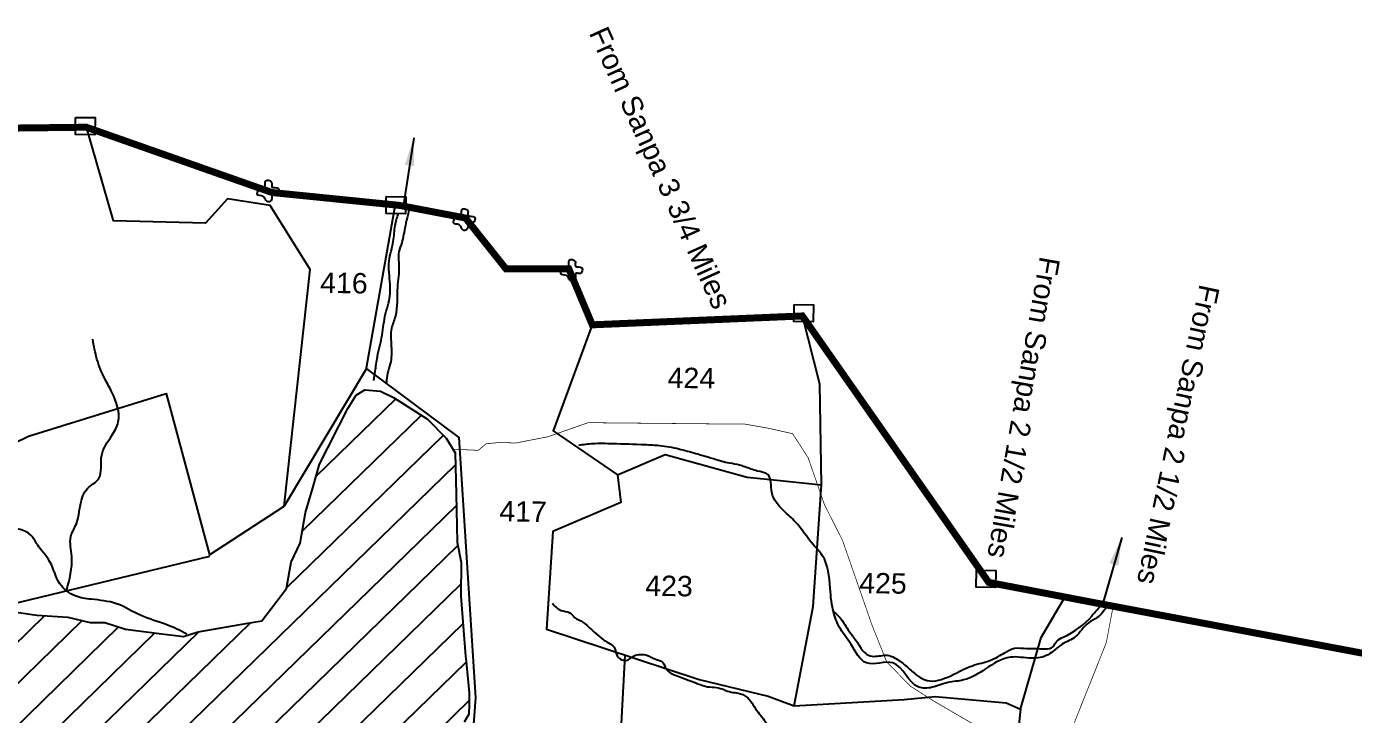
# Model space of a CAD drawing. Header units: feet. Extents: x 751091 to 766702, y 1607162 to 1618807.
# Drawn here: x 760583 to 762484, y 1613472 to 1614457 of the extents above; entities that cross this region are included whole.
import ezdxf
from ezdxf.enums import TextEntityAlignment as Align

# ---------------------------------------------------------------- set-up
doc = ezdxf.new("R2010")
doc.units = ezdxf.units.FT
doc.header["$LTSCALE"] = 15
doc.header["$MEASUREMENT"] = 0
doc.linetypes.add('HIDDEN2', pattern=[0.1875, 0.125, -0.0625])
for name, color, linetype in [('PLOT', 7, 'Continuous'), ('PLOT NO', 7, 'Continuous'), ('ROADS', 6, 'Continuous'), ('TANKS-STREAM', 4, 'Continuous'), ('VILLAGE STONES', 240, 'Continuous')]:
    doc.layers.add(name, color=color, linetype=linetype)
doc.layers.add('VILLAGE BOUNDRY', color=5, linetype='HIDDEN2', lineweight=100)
doc.styles.get("Standard").update_dxf_attribs({"font": 'arial.ttf'})
doc.dimstyles.get("Standard").update_dxf_attribs({"dimtxt": 0.18, "dimasz": 40, "dimexe": 0.18, "dimexo": 0.0625, "dimgap": 0.09, "dimtad": 0, "dimtih": 1, "dimtoh": 1, "dimdec": 4, "dimzin": 0, "dimdsep": 46, "dimtxsty": 'Standard', "dimcen": 0.09, "dimadec": 0, "dimazin": 0, "dimtfac": 1, "dimtdec": 4, "dimtofl": 0, "dimtmove": 0, "dimatfit": 3, "dimfxl": 1, "dimtolj": 1, "dimtzin": 0, "dimarcsym": 0})

msp = doc.modelspace()

# ---------------------------------------------------------------- hatches: boundary and pattern name
at = {"layer": 'TANKS-STREAM'}
h = msp.add_hatch(dxfattribs=at)
h.set_pattern_fill('ANSI31', color=256, scale=340.709439, angle=-0.804)
h.set_pattern_definition([(44.195984, (-2315.616, 53486.583), (-29.6892012, 30.5343575), [])])
edge = h.paths.add_edge_path()
edge.add_line((760807.9, 1613583.5), (760772.8, 1613587.8))
edge.add_line((760772.8, 1613587.8), (760724.6, 1613593.8))
edge.add_line((760724.6, 1613593.8), (760694.9, 1613603.4))
edge.add_line((760694.9, 1613603.4), (760674.1, 1613603.5))
edge.add_line((760674.1, 1613603.5), (760642.2, 1613611.3))
edge.add_line((760642.2, 1613611.3), (760597.5, 1613614.2))
edge.add_line((760597.5, 1613614.2), (760551.9, 1613620.7))
edge.add_line((760551.9, 1613620.7), (760519.2, 1613612.6))
edge.add_line((760519.2, 1613612.6), (760523, 1613597.6))
edge.add_line((760523, 1613597.6), (760523.8, 1613534.1))
edge.add_spline(control_points=[(760523.8, 1613534.1), (760527.6, 1613524.9), (760531.3, 1613509.2), (760534, 1613486.6), (760527.5, 1613477.1), (760524.5, 1613473.4)], knot_values=[5.172846, 5.172846, 5.172846, 5.172846, 35.914984, 56.639029, 70.881372, 70.881372, 70.881372, 70.881372], degree=3, periodic=0)
edge.add_line((760524.5, 1613473.4), (760524.6, 1613470.1))
edge.add_spline(control_points=[(760526.8, 1613470.5), (760525.1, 1613470.2), (760523.4, 1613469.9), (760521.8, 1613469.5)], knot_values=[1892.801977, 1892.801977, 1892.801977, 1892.801977, 1898.038453, 1898.038453, 1898.038453, 1898.038453], degree=3, periodic=0)
edge.add_line((760521.8, 1613469.5), (760525.7, 1613455.4))
edge.add_line((760525.7, 1613455.4), (760531.5, 1613433.9))
edge.add_line((760531.5, 1613433.9), (760527.2, 1613420.2))
edge.add_line((760527.2, 1613420.2), (760531.2, 1613388.9))
edge.add_line((760531.2, 1613388.9), (760535.3, 1613357.7))
edge.add_line((760535.3, 1613357.7), (760541, 1613313.3))
edge.add_line((760541, 1613313.3), (760536.1, 1613277.2))
edge.add_line((760536.1, 1613277.2), (760535.3, 1613233.9))
edge.add_line((760535.3, 1613233.9), (760540.4, 1613199.9))
edge.add_line((760540.4, 1613199.9), (760535.6, 1613187.6))
edge.add_line((760535.6, 1613187.6), (760534.6, 1613171.4))
edge.add_line((760534.6, 1613171.4), (760549.9, 1613162.5))
edge.add_line((760549.9, 1613162.5), (760591, 1613138.7))
edge.add_line((760591, 1613138.7), (760608.1, 1613101.6))
edge.add_line((760608.1, 1613101.6), (760636.2, 1613068.3))
edge.add_line((760636.2, 1613068.3), (760647.5, 1613035.7))
edge.add_line((760647.5, 1613035.7), (760670.7, 1613013.5))
edge.add_line((760670.7, 1613013.5), (760685.3, 1612987.2))
edge.add_line((760685.3, 1612987.2), (760722.8, 1612962.7))
edge.add_line((760722.8, 1612962.7), (760740.1, 1612955.8))
edge.add_line((760740.1, 1612955.8), (760775.1, 1612953.1))
edge.add_line((760775.1, 1612953.1), (760796.9, 1612951.3))
edge.add_line((760796.9, 1612951.3), (760826.5, 1612949))
edge.add_line((760826.5, 1612949), (760859.1, 1612946.4))
edge.add_line((760859.1, 1612946.4), (760887.8, 1612944.1))
edge.add_line((760887.8, 1612944.1), (760954.2, 1612945.1))
edge.add_line((760954.2, 1612945.1), (760966.2, 1612951.6))
edge.add_line((760966.2, 1612951.6), (760988.6, 1612975.2))
edge.add_line((760988.6, 1612975.2), (761011.4, 1612984.2))
edge.add_line((761011.4, 1612984.2), (761035.2, 1613007.1))
edge.add_line((761035.2, 1613007.1), (761049.9, 1613015.3))
edge.add_line((761049.9, 1613015.3), (761074.9, 1613029.3))
edge.add_line((761074.9, 1613029.3), (761098.6, 1613049.1))
edge.add_line((761098.6, 1613049.1), (761133.4, 1613066.4))
edge.add_line((761133.4, 1613066.4), (761154.5, 1613087.7))
edge.add_line((761154.5, 1613087.7), (761172.7, 1613094.7))
edge.add_line((761172.7, 1613094.7), (761206, 1613121.2))
edge.add_line((761206, 1613121.2), (761203.5, 1613151.6))
edge.add_line((761203.5, 1613151.6), (761190.1, 1613158.9))
edge.add_line((761190.1, 1613158.9), (761170.8, 1613200.7))
edge.add_line((761170.8, 1613200.7), (761170.2, 1613242.1))
edge.add_line((761170.2, 1613242.1), (761167.4, 1613314.3))
edge.add_line((761167.4, 1613314.3), (761160.1, 1613335.3))
edge.add_line((761160.1, 1613335.3), (761153.2, 1613360.7))
edge.add_line((761153.2, 1613360.7), (761162, 1613381.3))
edge.add_line((761162, 1613381.3), (761181.2, 1613424))
edge.add_line((761181.2, 1613424), (761188.8, 1613455.3))
edge.add_line((761188.8, 1613455.3), (761209.5, 1613460.8))
edge.add_line((761209.5, 1613460.8), (761216.5, 1613472.3))
edge.add_line((761216.5, 1613472.3), (761217, 1613485.8))
edge.add_line((761217, 1613485.8), (761216.9, 1613502.6))
edge.add_line((761216.9, 1613502.6), (761212.5, 1613547.6))
edge.add_line((761212.5, 1613547.6), (761211.8, 1613555.3))
edge.add_line((761211.8, 1613555.3), (761204.9, 1613641.4))
edge.add_line((761204.9, 1613641.4), (761205.5, 1613689.5))
edge.add_line((761205.5, 1613689.5), (761199.7, 1613718.6))
edge.add_line((761199.7, 1613718.6), (761198.2, 1613787.4))
edge.add_line((761198.2, 1613787.4), (761196.9, 1613846.6))
edge.add_line((761196.9, 1613846.6), (761183.7, 1613867.2))
edge.add_line((761183.7, 1613867.2), (761157, 1613894.7))
edge.add_line((761157, 1613894.7), (761129.6, 1613912.4))
edge.add_line((761129.6, 1613912.4), (761108.7, 1613925.8))
edge.add_line((761108.7, 1613925.8), (761089.8, 1613934.6))
edge.add_line((761089.8, 1613934.6), (761067.3, 1613936.5))
edge.add_line((761067.3, 1613936.5), (761054.8, 1613929.2))
edge.add_line((761054.8, 1613929.2), (761043, 1613909.7))
edge.add_line((761043, 1613909.7), (761030.1, 1613884.4))
edge.add_line((761030.1, 1613884.4), (761014.4, 1613853.4))
edge.add_line((761014.4, 1613853.4), (761002.5, 1613830))
edge.add_line((761002.5, 1613830), (760992.7, 1613796.3))
edge.add_line((760992.7, 1613796.3), (760982.4, 1613761.1))
edge.add_line((760982.4, 1613761.1), (760975, 1613717.1))
edge.add_line((760975, 1613717.1), (760962.1, 1613690))
edge.add_line((760962.1, 1613690), (760959.7, 1613676.5))
edge.add_line((760959.7, 1613676.5), (760955.3, 1613652))
edge.add_line((760955.3, 1613652), (760919.8, 1613605.9))
edge.add_line((760919.8, 1613605.9), (760899.8, 1613602.4))
edge.add_line((760899.8, 1613602.4), (760828.5, 1613590))
edge.add_line((760828.5, 1613590), (760807.9, 1613583.5))

# ---------------------------------------------------------------- linework, layer by layer
at = {"layer": 'PLOT'}
for points in [[(759862.3, 1613884.7), (760105.8, 1613693.9), (760234, 1613661.7), (760343.8, 1613752.2), (760585.6, 1613870.4), (760782.6, 1613931.2), (760844.7, 1613700.6), (760951.9, 1613770), (760989.2, 1614109.1), (760932, 1614200.6), (760870.7, 1614210.3), (760839.4, 1614175.1), (760707.2, 1614178.4), (760668.5, 1614312.6)], [(761110.7, 1614201.9), (761069.1, 1613967.6)], [(761393.2, 1614029.7), (761337, 1613878), (761429.3, 1613814.8), (761497.5, 1613844.1), (761615.2, 1613811.6), (761648.3, 1613808.1), (761721.7, 1613800.4), (761719.1, 1613944.9), (761694.1, 1614042.4)], [(760530.7, 1612942.7), (760622.5, 1612910), (760621.6, 1612957.3), (760949.1, 1612932), (761212.9, 1613112.3), (761219.8, 1613155.5), (761232.1, 1613170.3), (761193.3, 1613202.6), (761203.4, 1613294.4), (761217.5, 1613375.2), (761226.5, 1613495.6), (761202.3, 1613868.2), (761069.6, 1613967)], [(761069.6, 1613967), (760951.9, 1613770)], [(761429.3, 1613814.8), (761434, 1613775.4), (761336.8, 1613733.7), (761327.6, 1613593.8), (761411.8, 1613566.1), (761546.3, 1613521.9), (761644.9, 1613497.8), (761682.3, 1613484.2), (761709.6, 1613626.2), (761721.7, 1613800.4)], [(759773.5, 1613452.3), (759620.1, 1613320.4), (759754.4, 1613244.5), (759968.5, 1613291.6), (760137.4, 1613528.2), (760517, 1613619.4), (760845.3, 1613698.3)], [(761682.3, 1613484.2), (761839.8, 1613493.5), (761884.4, 1613497.4), (761986, 1613488.6), (762006.8, 1613479.6), (762036, 1613582.2), (762069.9, 1613640)], [(761439.6, 1613556.9), (761427.3, 1613325), (761435.2, 1613318.3), (761478.5, 1613350), (761556.8, 1613343.3), (761637.8, 1613343.4)], [(762006.8, 1613479.6), (761996.9, 1613391.3), (762007.1, 1613366.5), (762000.2, 1613309.6), (761974.4, 1613232.8), (761950.3, 1613191.1), (761993.1, 1613120.7), (762061.6, 1613096.2), (762056.8, 1613068.4), (761984.7, 1613071.8), (761904.5, 1613069.7), (761891.7, 1613110.8), (761875.3, 1613120.3), (761851.9, 1613127.9), (761861.6, 1613157.8), (761865.1, 1613189), (761844.3, 1613209.5), (761840.4, 1613222.9), (761830, 1613228.3), (761715.3, 1613219.8), (761712.9, 1613251), (761823.5, 1613279.6), (761973.2, 1613229.3)]]:
    msp.add_lwpolyline(points, dxfattribs=at)
at = {"layer": 'ROADS', "linetype": 'HIDDEN2', "ltscale": 10, "const_width": 1}
for points in [[(761193.7, 1613851.6), (761229.9, 1613850), (761241.3, 1613859.4), (761259.8, 1613861.2), (761283.6, 1613860.5), (761329.9, 1613869.5), (761387.3, 1613889.6), (761481.4, 1613888.7), (761533.3, 1613888.2), (761572.3, 1613887.8), (761612, 1613887.5), (761645.7, 1613881.6), (761680.1, 1613873.8), (761702.2, 1613839.8), (761725.8, 1613772.1), (761751.6, 1613721.2), (761793.7, 1613600.3), (761815.1, 1613546.6), (761849.6, 1613511.9), (761883.7, 1613490.2), (761955.3, 1613448.6), (761992.1, 1613427.3), (762013, 1613405.3), (762032.3, 1613309.5)], [(762021.7, 1612865.1), (762012.1, 1612886.3), (761986, 1612914.1), (761964.4, 1612918.3), (761901.2, 1612921.9), (761870.5, 1612923.7), (761890.5, 1613003.4), (761897.5, 1613031.5), (761913.3, 1613049.5), (761917, 1613079.8), (761933.7, 1613147.4), (761965, 1613184.8), (761988.8, 1613222.8), (762014.3, 1613263.5), (762035.6, 1613318.1), (762052.7, 1613382.1), (762098.2, 1613496.4), (762117.3, 1613544.1), (762129.5, 1613574.9), (762139.3, 1613626.8)]]:
    msp.add_lwpolyline(points, dxfattribs=at)
at = {"layer": 'TANKS-STREAM'}
msp.add_lwpolyline([(760551.9, 1613620.7), (760597.5, 1613614.2), (760642.2, 1613611.3), (760674.1, 1613603.5), (760694.9, 1613603.4), (760724.6, 1613593.8), (760772.8, 1613587.8), (760807.9, 1613583.5), (760828.5, 1613590), (760899.8, 1613602.4), (760919.8, 1613605.9), (760955.3, 1613652), (760959.7, 1613676.5), (760962.1, 1613690), (760975, 1613717.1), (760982.4, 1613761.1), (760992.7, 1613796.3), (761002.5, 1613830), (761014.4, 1613853.4), (761030.1, 1613884.4), (761043, 1613909.7), (761054.8, 1613929.2), (761067.3, 1613936.5), (761089.8, 1613934.6), (761108.7, 1613925.8), (761129.6, 1613912.4), (761157, 1613894.7), (761183.7, 1613867.2), (761196.9, 1613846.6), (761198.2, 1613787.4), (761199.7, 1613718.6), (761205.5, 1613689.5), (761204.9, 1613641.4), (761211.8, 1613555.3), (761212.5, 1613547.6), (761216.9, 1613502.6), (761217, 1613485.8), (761216.5, 1613472.3), (761209.5, 1613460.8)], dxfattribs=at)
for points in [[(761131.5, 1614198.1), (761124.8, 1614168.1), (761119.3, 1614144.1), (761115.7, 1614131.1), (761116.2, 1614114.4), (761114, 1614083.7), (761111.1, 1614041.9), (761105.7, 1614024.9), (761105.3, 1613999), (761103.9, 1613973.8), (761100, 1613960.1), (761098.3, 1613947.2)], [(761080.1, 1613950), (761082.2, 1613963), (761085.4, 1613984.1), (761092.2, 1614014.8), (761097.1, 1614045.5), (761101.4, 1614060.6), (761103.6, 1614088), (761102.2, 1614120.9), (761108.2, 1614149), (761110.8, 1614172), (761115.8, 1614189.7)], [(760640, 1613649), (760647.6, 1613698.2), (760646.3, 1613726.5), (760654.2, 1613744.9), (760670.2, 1613795.5), (760685.7, 1613808.9), (760690.5, 1613843.1), (760705.1, 1613871.2), (760714.1, 1613890.7), (760705.4, 1613932.5), (760695.3, 1613951.7), (760683.7, 1613980.7), (760677.6, 1614009.1)], [(760812.3, 1613587), (760783.7, 1613600.3), (760747, 1613613.3), (760711.8, 1613630.4), (760675.5, 1613636.8), (760652.6, 1613641.6), (760630.6, 1613658.9), (760616.4, 1613690.5), (760598.3, 1613715), (760589.1, 1613728.7), (760554.9, 1613740.2), (760526.2, 1613749.7), (760502.7, 1613756.9), (760468.4, 1613761.6), (760442.8, 1613773.4), (760413.8, 1613773.2), (760385, 1613800), (760367.3, 1613824.5), (760362.4, 1613830), (760355.9, 1613840.2), (760344.6, 1613849.7), (760338.5, 1613861.6)], [(762130.7, 1613626.8), (762116.6, 1613610.7), (762103.5, 1613602.7), (762085.4, 1613583.3), (762066.5, 1613572.5), (762055.8, 1613564.5), (762046.1, 1613557.4), (762022.5, 1613552.4), (761992.2, 1613553.8), (761956.4, 1613537), (761924.9, 1613521.2), (761902.7, 1613517.6), (761880, 1613510.7), (761860.8, 1613511), (761823.8, 1613545.6), (761785.8, 1613545.7), (761764.1, 1613571.9), (761749, 1613593.7), (761739.2, 1613616.5), (761733.9, 1613652.6), (761722.7, 1613699.6), (761709.5, 1613715.1), (761684, 1613747.7), (761667.4, 1613763.3), (761650.5, 1613789.9), (761644.6, 1613815.3), (761629.6, 1613820.4), (761611.9, 1613826.4), (761604.3, 1613828.8), (761589.7, 1613831.6), (761578.6, 1613834.2), (761562.7, 1613838.9), (761541.5, 1613845.1), (761517.2, 1613851.6), (761489.6, 1613856.5), (761468.8, 1613857.8), (761422.6, 1613859.3), (761394, 1613859.3), (761373.3, 1613857)], [(761336, 1613631.3), (761348.5, 1613620.8), (761360.9, 1613617.4), (761367.9, 1613610.8), (761379.9, 1613604), (761386.9, 1613598.2), (761409.9, 1613578.4), (761416.4, 1613574.2), (761424.4, 1613568.2), (761428, 1613558.1), (761433.6, 1613550.9), (761441.4, 1613549.3), (761453.1, 1613555.6), (761471.5, 1613556.6), (761483.8, 1613551.1), (761494.3, 1613546.3), (761498.9, 1613537.5), (761504.8, 1613531.5), (761516.2, 1613526.5), (761528.7, 1613521.7), (761544.5, 1613515.9), (761558.4, 1613511.6), (761571.1, 1613510.5), (761592.3, 1613503.9), (761602.1, 1613502.3), (761614.6, 1613496.8), (761620.3, 1613490.6), (761627.2, 1613480), (761641.2, 1613461.4), (761649.6, 1613449.7), (761659.4, 1613445.3), (761665.8, 1613449.7), (761669.2, 1613453.9), (761686.4, 1613453.3), (761695.1, 1613452.4), (761710.8, 1613451.8), (761728.1, 1613447.3), (761736.8, 1613443.5), (761745.1, 1613443), (761755.1, 1613443.6), (761773.8, 1613441.5), (761808.1, 1613434.4), (761816.9, 1613434.3), (761845.3, 1613430.9), (761853, 1613430.2), (761869.5, 1613425), (761875.7, 1613421.6), (761878.5, 1613413.6), (761880.7, 1613400.5), (761879.4, 1613388.4)], [(761736.8, 1613621), (761749.6, 1613608.5), (761763.4, 1613587.6), (761768.9, 1613580.5), (761779.4, 1613565), (761786.3, 1613557.9), (761797, 1613555), (761815.7, 1613556.5), (761826, 1613553), (761842.3, 1613541.4), (761857.1, 1613528.8), (761868.7, 1613521.7), (761937.6, 1613541.7), (761963.4, 1613549.4), (761984.7, 1613560.7), (761998.1, 1613566.6), (762015.2, 1613566.3), (762028.2, 1613566.5), (762053.3, 1613569.1), (762058.7, 1613576.7), (762067.9, 1613582.6), (762109.1, 1613613.2), (762114.2, 1613619.4), (762122.7, 1613629)]]:
    msp.add_spline(points, degree=3, dxfattribs=at)
at = {"layer": 'VILLAGE BOUNDRY', "lineweight": -2, "ltscale": 25, "const_width": 10}
msp.add_lwpolyline([(759924.9, 1614304), (760668.5, 1614312.6), (760934.5, 1614219.1), (761116.3, 1614200.8), (761211.6, 1614182.6), (761269.6, 1614109.8), (761359.6, 1614109.8), (761393.2, 1614029.7), (761694.1, 1614042.4), (761961.1, 1613660.9), (762112.8, 1613631.8), (762864.8, 1613490.2)], dxfattribs=at)
at = {"layer": 'VILLAGE STONES'}
for points in [[(760653.2, 1614326.6), (760680.9, 1614326.3), (760680.5, 1614301.9), (760652.8, 1614302.3)], [(761098.1, 1614213.5), (761125.9, 1614213.1), (761125.5, 1614188.8), (761097.8, 1614189.2)], [(761682.4, 1614058.8), (761710.1, 1614058.4), (761709.8, 1614034.1), (761682.1, 1614034.5)], [(761943.5, 1613678.5), (761971.3, 1613678.1), (761970.9, 1613653.8), (761943.2, 1613654.2)]]:
    msp.add_lwpolyline(points, close=True, dxfattribs=at)
for points in [[(760914.2, 1614220.4), (760915.9, 1614225.8), (760924.2, 1614227.4), (760925.6, 1614235.8), (760933.9, 1614234.1), (760934.3, 1614227.1), (760943.7, 1614225), (760941, 1614217), (760935.5, 1614217), (760933.3, 1614207.8), (760928.5, 1614205.7), (760925, 1614209.2), (760921.4, 1614213.9), (760913.4, 1614216.4), (760914.3, 1614220.7)], [(761195.1, 1614179.5), (761196.8, 1614184.9), (761205.1, 1614186.5), (761206.6, 1614194.9), (761214.8, 1614193.2), (761215.3, 1614186.2), (761224.6, 1614184), (761221.9, 1614176), (761216.4, 1614176.1), (761214.2, 1614166.9), (761209.4, 1614164.8), (761205.9, 1614168.3), (761202.4, 1614172.9), (761194.4, 1614175.5), (761195.2, 1614179.8)], [(761349, 1614106.9), (761350.6, 1614112.3), (761359, 1614113.9), (761360.4, 1614122.3), (761368.6, 1614120.6), (761369.1, 1614113.5), (761378.4, 1614111.4), (761375.7, 1614103.4), (761370.3, 1614103.5), (761368.1, 1614094.3), (761363.3, 1614092.2), (761359.7, 1614095.7), (761356.2, 1614100.3), (761348.2, 1614102.9), (761349.1, 1614107.2)]]:
    msp.add_spline(points, degree=3, dxfattribs=at)

# ---------------------------------------------------------------- texts
at = {"layer": 'PLOT'}
for s, p in [('416', (761037.5, 1614089.6)), ('424', (761535.1, 1613953.6)), ('417', (761294.1, 1613762.5)), ('423', (761503.1, 1613655.9)), ('425', (761809.6, 1613659.7))]:
    msp.add_text(s, height=29.2, rotation=359.196, dxfattribs=at).set_placement(p, align=Align.MIDDLE_CENTER)
at = {"layer": 'PLOT NO', "linetype": 'Continuous'}
for s, rotation, p in [('From Sanpa 3 3/4 Miles', 294.2318, (761387.9, 1614447.7)), ('From Sanpa 2 1/2 Miles', 260.0416, (762034.5, 1614128.9)), ('From Sanpa 2 1/2 Miles', 258.1042, (762263.3, 1614089.1))]:
    msp.add_text(s, height=29.464, rotation=rotation, dxfattribs=at).set_placement(p)
at = {"layer": 'VILLAGE BOUNDRY', "linetype": 'Continuous', "insert": (761124.5, 1614205), "char_height": 0.18, "attachment_point": 9}
msp.add_mtext('\\A1;', dxfattribs=at)

# ---------------------------------------------------------------- leaders
at = {"layer": 'VILLAGE BOUNDRY', "linetype": 'Continuous'}
for points in [[(761137.4, 1614297.4), (761122.2, 1614198.5)], [(762151.5, 1613725.2), (762124, 1613629.1)]]:
    msp.add_leader(points, dimstyle='Standard', override={"dimgap": 0.09, "dimtad": 0}, dxfattribs=at)

doc.saveas('drawing.dxf')
